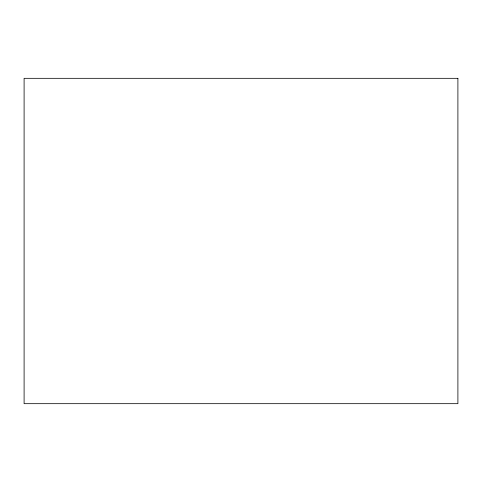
<?xml version="1.0" encoding="UTF-8"?>
<svg xmlns="http://www.w3.org/2000/svg" width="482" height="482" viewBox="0 0 482 482"><rect width="100%" height="100%" fill="white"/><g stroke="black" fill="none" stroke-linecap="round" stroke-linejoin="round"><path stroke-width="0.72" d="M457.9 78.325L24.1 78.325L24.1 403.675L457.9 403.675L457.9 78.325"/></g></svg>
